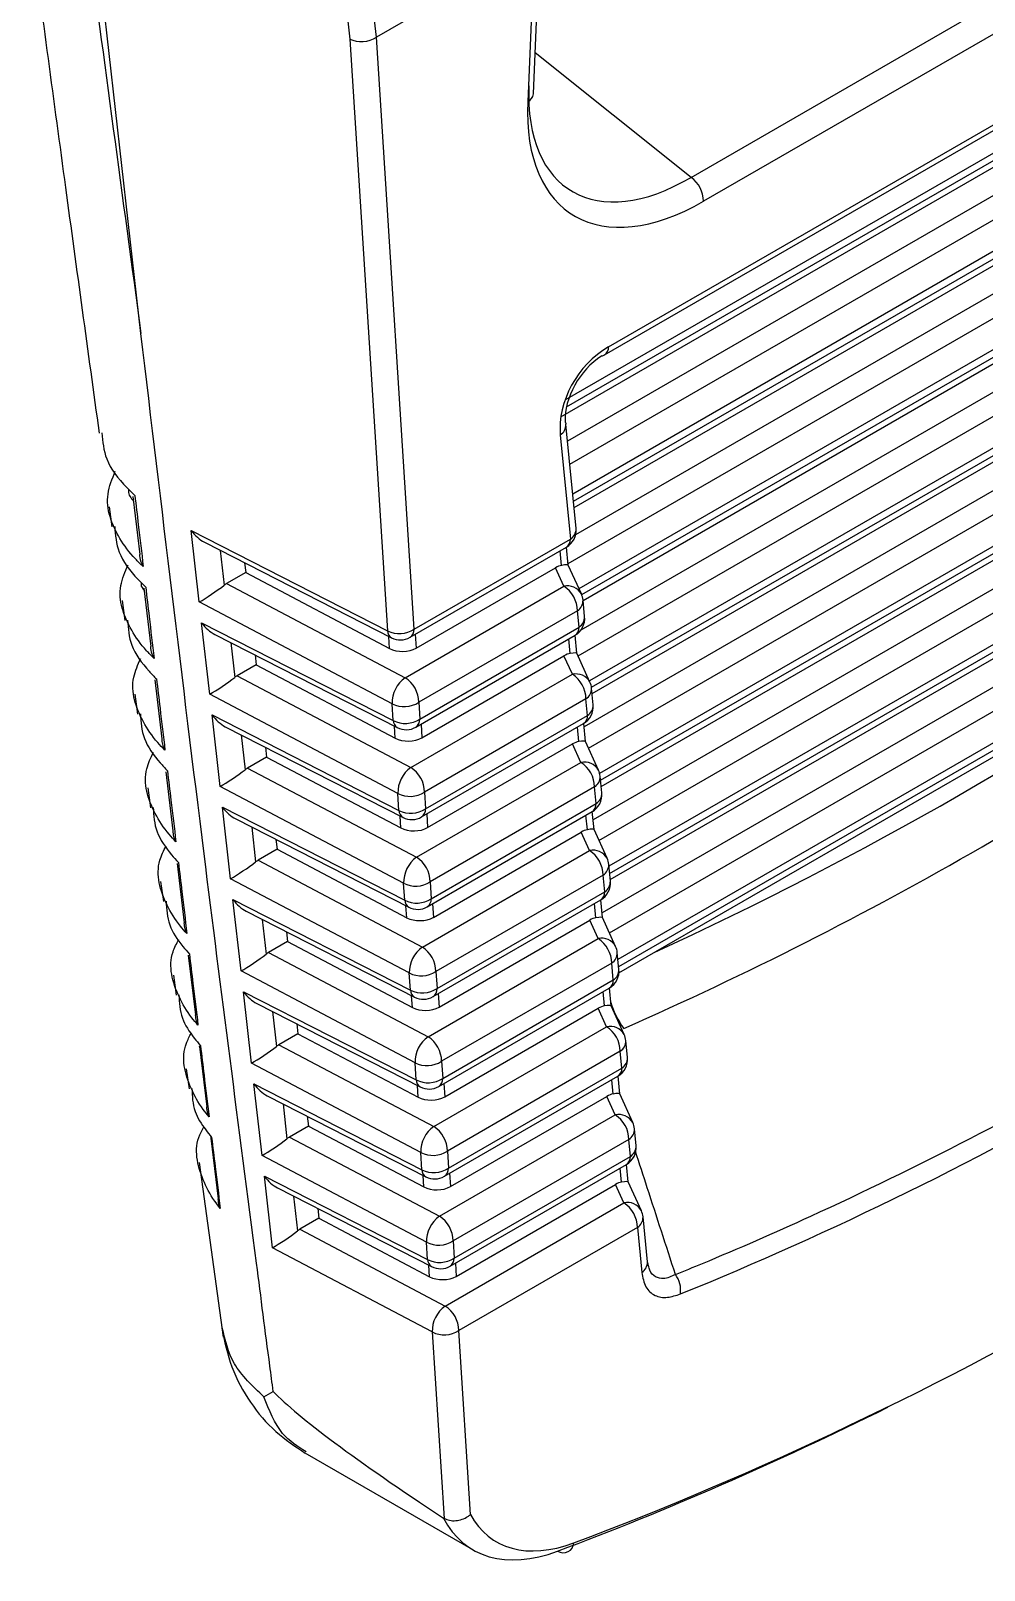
# Model space of a CAD drawing. Extents: x 16.5 to 113.1, y 4.4 to 84.5.
# Drawn here: x 26.171 to 26.662, y 62.075 to 62.868 of the extents above; entities that cross this region are included whole.
import ezdxf

# ---------------------------------------------------------------- set-up
doc = ezdxf.new("R2010")
doc.units = 0
doc.header["$MEASUREMENT"] = 0
doc.layers.add('OBJECT', color=7, linetype='CONTINUOUS')

msp = doc.modelspace()

# ---------------------------------------------------------------- linework, layer by layer
at = {"layer": 'OBJECT'}
for p, q in [((26.51081, 62.7927), (26.84494, 62.98559)), ((26.87827, 62.98882), (26.51725, 62.78041)), ((26.46835, 62.70539), (26.93895, 62.97706)), ((26.46629, 62.70124), (26.94151, 62.97558)), ((26.90838, 62.94492), (26.4459, 62.67794)), ((26.4467, 62.67453), (26.90797, 62.94081)), ((26.44379, 62.66947), (26.90364, 62.93493)), ((26.22759, 62.71234), (26.20366, 62.92354)), ((26.42965, 62.83576), (26.43309, 62.91591)), ((26.43016, 62.9119), (26.34887, 62.86497)), ((26.43016, 62.9119), (26.42672, 62.83168)), ((26.4484, 62.64501), (26.89048, 62.90022)), ((26.3317, 62.89428), (26.33514, 62.864)), ((26.34887, 62.86497), (26.34547, 62.89499)), ((26.85148, 62.89013), (26.44726, 62.65677)), ((26.90299, 62.89118), (26.4499, 62.62962)), ((26.45025, 62.62595), (26.90258, 62.88708)), ((26.45057, 62.62275), (26.89826, 62.8812)), ((26.36825, 62.55997), (26.34882, 62.86494)), ((26.33514, 62.864), (26.35455, 62.55923)), ((26.51081, 62.7927), (26.43055, 62.8568)), ((26.44754, 62.59389), (26.88509, 62.84648)), ((26.84609, 62.83639), (26.45137, 62.60852)), ((26.89761, 62.83745), (26.45313, 62.58086)), ((26.45452, 62.57779), (26.8972, 62.83334)), ((26.45523, 62.57482), (26.89288, 62.82746)), ((26.45266, 62.54622), (26.87971, 62.79275)), ((26.84071, 62.78266), (26.45401, 62.55942)), ((26.89223, 62.78372), (26.45851, 62.53334)), ((26.45956, 62.53008), (26.89182, 62.77961)), ((26.45989, 62.52688), (26.88749, 62.77373)), ((26.45804, 62.4987), (26.87433, 62.73902)), ((26.88685, 62.72998), (26.46377, 62.48574)), ((26.83533, 62.72893), (26.45572, 62.50978)), ((26.46424, 62.48215), (26.88643, 62.72588)), ((26.46455, 62.47895), (26.88211, 62.72)), ((26.46343, 62.45118), (26.86895, 62.68528)), ((26.82995, 62.67519), (26.46038, 62.46185)), ((26.88146, 62.67625), (26.46854, 62.43788)), ((26.4689, 62.43421), (26.88105, 62.67214)), ((26.44351, 62.66005), (26.44873, 62.60643)), ((26.45162, 62.61191), (26.44641, 62.66553)), ((26.46921, 62.43101), (26.87673, 62.66627)), ((26.22345, 62.62837), (26.22696, 62.59847)), ((26.46881, 62.40366), (26.86356, 62.63155)), ((26.21129, 62.62296), (26.21269, 62.61272)), ((26.82456, 62.62146), (26.46504, 62.41391)), ((26.87608, 62.62252), (26.4732, 62.38994)), ((26.47356, 62.38628), (26.87567, 62.61841)), ((26.47372, 62.38299), (26.87134, 62.61253)), ((26.25346, 62.61087), (26.35455, 62.55923)), ((26.25763, 62.57403), (26.25346, 62.61087)), ((26.26028, 62.60481), (26.35664, 62.55558)), ((26.36825, 62.55997), (26.44873, 62.60643)), ((26.26846, 62.60062), (26.2705, 62.58268)), ((26.36618, 62.55582), (26.44667, 62.60228)), ((26.44421, 62.59288), (26.44348, 62.60044)), ((26.44763, 62.59296), (26.44672, 62.60231)), ((26.28153, 62.58918), (26.27172, 62.58351)), ((26.28096, 62.59424), (26.28153, 62.58918)), ((26.28153, 62.58918), (26.35557, 62.55009)), ((26.36931, 62.55026), (26.441, 62.59165)), ((26.44532, 62.58214), (26.441, 62.59165)), ((26.45436, 62.57815), (26.44762, 62.59298)), ((26.22909, 62.58109), (26.23264, 62.55101)), ((26.27172, 62.58351), (26.36364, 62.53499)), ((26.36364, 62.53499), (26.44532, 62.58214)), ((26.21789, 62.57472), (26.2193, 62.56447)), ((26.35694, 62.52161), (26.25763, 62.57403)), ((26.45604, 62.56648), (26.45521, 62.57498)), ((26.45232, 62.56951), (26.37064, 62.52236)), ((26.45314, 62.56101), (26.45232, 62.56951)), ((26.25884, 62.56336), (26.35749, 62.51295)), ((26.26302, 62.52651), (26.25884, 62.56336)), ((26.26566, 62.55729), (26.35958, 62.5093)), ((26.35557, 62.55009), (26.35518, 62.55632)), ((26.36886, 62.55736), (26.36931, 62.55026)), ((26.36913, 62.50955), (26.45108, 62.55686)), ((26.37119, 62.5137), (26.45314, 62.56101)), ((26.45204, 62.54758), (26.45114, 62.55689)), ((26.27385, 62.55311), (26.27588, 62.53516)), ((26.44863, 62.54749), (26.44789, 62.55501)), ((26.28691, 62.54166), (26.2771, 62.53599)), ((26.28634, 62.54672), (26.28691, 62.54166)), ((26.28691, 62.54166), (26.35852, 62.50386)), ((26.37225, 62.50403), (26.44541, 62.54627)), ((26.44973, 62.53676), (26.44541, 62.54627)), ((26.45877, 62.53277), (26.45203, 62.54759)), ((26.23476, 62.53384), (26.23835, 62.50355)), ((26.2771, 62.53599), (26.36659, 62.48876)), ((26.36659, 62.48876), (26.44973, 62.53676)), ((26.2245, 62.52649), (26.22591, 62.51621)), ((26.35989, 62.47538), (26.26302, 62.52651)), ((26.45673, 62.52412), (26.37359, 62.47612)), ((26.45756, 62.51558), (26.45673, 62.52412)), ((26.46045, 62.52106), (26.45962, 62.5296)), ((26.35749, 62.51295), (26.35694, 62.52161)), ((26.37064, 62.52236), (26.37119, 62.5137)), ((26.26422, 62.51584), (26.36044, 62.46668)), ((26.2684, 62.47899), (26.26422, 62.51584)), ((26.27104, 62.50977), (26.36253, 62.46303)), ((26.35852, 62.50386), (26.35812, 62.51005)), ((26.3718, 62.51109), (26.37225, 62.50403)), ((26.37208, 62.46327), (26.4555, 62.51143)), ((26.37414, 62.46743), (26.45756, 62.51558)), ((26.45304, 62.50211), (26.45231, 62.50959)), ((26.45645, 62.50219), (26.45555, 62.51146)), ((26.27923, 62.50559), (26.28126, 62.48764)), ((26.3752, 62.4578), (26.44982, 62.50088)), ((26.45414, 62.49138), (26.44982, 62.50088)), ((26.46319, 62.48738), (26.45645, 62.50221)), ((26.2923, 62.49414), (26.28249, 62.48848)), ((26.29172, 62.4992), (26.2923, 62.49414)), ((26.2923, 62.49414), (26.36146, 62.45763)), ((26.24046, 62.4866), (26.24408, 62.45612)), ((26.28249, 62.48848), (26.36953, 62.44253)), ((26.36953, 62.44253), (26.45414, 62.49138)), ((26.46487, 62.47563), (26.46404, 62.48421)), ((26.23111, 62.47826), (26.23252, 62.46796)), ((26.36283, 62.42915), (26.2684, 62.47899)), ((26.46114, 62.47874), (26.37653, 62.42989)), ((26.46198, 62.47016), (26.46114, 62.47874)), ((26.26961, 62.46832), (26.36339, 62.42041)), ((26.27378, 62.43147), (26.26961, 62.46832)), ((26.36044, 62.46668), (26.35989, 62.47538)), ((26.37359, 62.47612), (26.37414, 62.46743)), ((26.37709, 62.42115), (26.46198, 62.47016)), ((26.27643, 62.46225), (26.36548, 62.41675)), ((26.36146, 62.45763), (26.36107, 62.46377)), ((26.37475, 62.46482), (26.3752, 62.4578)), ((26.37503, 62.417), (26.45992, 62.46601)), ((26.45745, 62.45673), (26.45673, 62.46416)), ((26.46087, 62.45681), (26.45997, 62.46604)), ((26.28461, 62.45807), (26.28664, 62.44013)), ((26.37814, 62.41157), (26.45424, 62.4555)), ((26.45856, 62.44599), (26.45424, 62.4555)), ((26.4676, 62.442), (26.46086, 62.45683)), ((26.29768, 62.44662), (26.28787, 62.44096)), ((26.29711, 62.45169), (26.29768, 62.44662)), ((26.29768, 62.44662), (26.36441, 62.4114)), ((26.37248, 62.3963), (26.45856, 62.44599)), ((26.24617, 62.43937), (26.24984, 62.40869)), ((26.28787, 62.44096), (26.37248, 62.3963)), ((26.46929, 62.43021), (26.46845, 62.43883)), ((26.23772, 62.43002), (26.23913, 62.41971)), ((26.36578, 62.38292), (26.27378, 62.43147)), ((26.36339, 62.42041), (26.36283, 62.42915)), ((26.37653, 62.42989), (26.37709, 62.42115)), ((26.46556, 62.43336), (26.37948, 62.38366)), ((26.46639, 62.42473), (26.46556, 62.43336)), ((26.27499, 62.4208), (26.36634, 62.37413)), ((26.27916, 62.38396), (26.27499, 62.4208)), ((26.38004, 62.37488), (26.46639, 62.42473)), ((26.28181, 62.41474), (26.36842, 62.37048)), ((26.36441, 62.4114), (26.36402, 62.4175)), ((26.3777, 62.41854), (26.37814, 62.41157)), ((26.37797, 62.37073), (26.46433, 62.42058)), ((26.46186, 62.41134), (26.46114, 62.41874)), ((26.46528, 62.41143), (26.46439, 62.42061)), ((26.28999, 62.41055), (26.29203, 62.39261)), ((26.38109, 62.36534), (26.45865, 62.41012)), ((26.46297, 62.40061), (26.45865, 62.41012)), ((26.47201, 62.39662), (26.46527, 62.41144)), ((26.30306, 62.3991), (26.29325, 62.39344)), ((26.30249, 62.40417), (26.30306, 62.3991)), ((26.30306, 62.3991), (26.36735, 62.36517)), ((26.37542, 62.35007), (26.46297, 62.40061)), ((26.25192, 62.39217), (26.25562, 62.36128)), ((26.29325, 62.39344), (26.37542, 62.35007)), ((26.4737, 62.38478), (26.47286, 62.39345)), ((26.24433, 62.38179), (26.24574, 62.37145)), ((26.36872, 62.33669), (26.27916, 62.38396)), ((26.36634, 62.37413), (26.36578, 62.38292)), ((26.37948, 62.38366), (26.38004, 62.37488)), ((26.46997, 62.38797), (26.38242, 62.33743)), ((26.47081, 62.37931), (26.46997, 62.38797)), ((26.28037, 62.37328), (26.36928, 62.32786)), ((26.28455, 62.33644), (26.28037, 62.37328)), ((26.38092, 62.32445), (26.46875, 62.37515)), ((26.38298, 62.32861), (26.47081, 62.37931)), ((26.46628, 62.36596), (26.46556, 62.37331)), ((26.46969, 62.36604), (26.4688, 62.37519)), ((26.28719, 62.36722), (26.37137, 62.32421)), ((26.36735, 62.36517), (26.36697, 62.37123)), ((26.38065, 62.37227), (26.38109, 62.36534)), ((26.47642, 62.35123), (26.46968, 62.36606)), ((26.29538, 62.36303), (26.29741, 62.34509)), ((26.38403, 62.31911), (26.46306, 62.36473)), ((26.46738, 62.35523), (26.46306, 62.36473)), ((26.30845, 62.35159), (26.29864, 62.34592)), ((26.30787, 62.35665), (26.30845, 62.35159)), ((26.30845, 62.35159), (26.3703, 62.31894)), ((26.37837, 62.30384), (26.46738, 62.35523)), ((26.2577, 62.34498), (26.26144, 62.31389)), ((26.29864, 62.34592), (26.37837, 62.30384)), ((26.47438, 62.34259), (26.38536, 62.2912)), ((26.47523, 62.33388), (26.47438, 62.34259)), ((26.47812, 62.33936), (26.47727, 62.34806)), ((26.25093, 62.33356), (26.25235, 62.3232)), ((26.37166, 62.29045), (26.28455, 62.33644)), ((26.36928, 62.32786), (26.36872, 62.33669)), ((26.38242, 62.33743), (26.38298, 62.32861)), ((26.38593, 62.28233), (26.47523, 62.33388)), ((26.28576, 62.32577), (26.37223, 62.28159)), ((26.28993, 62.28892), (26.28576, 62.32577)), ((26.38359, 62.326), (26.38403, 62.31911)), ((26.38387, 62.27818), (26.47317, 62.32973)), ((26.47069, 62.32058), (26.46998, 62.32789)), ((26.4741, 62.32066), (26.47322, 62.32976)), ((26.29257, 62.3197), (26.37432, 62.27793)), ((26.3703, 62.31894), (26.36991, 62.32495)), ((26.38698, 62.27288), (26.46747, 62.31935)), ((26.47179, 62.30984), (26.46747, 62.31935)), ((26.48084, 62.30585), (26.4741, 62.32068)), ((26.30076, 62.31552), (26.30279, 62.29757)), ((26.38131, 62.25761), (26.47179, 62.30984)), ((26.31383, 62.30407), (26.30402, 62.2984)), ((26.31326, 62.30913), (26.31383, 62.30407)), ((26.31383, 62.30407), (26.37324, 62.27271)), ((26.48254, 62.29393), (26.48169, 62.30268)), ((26.2635, 62.29782), (26.26729, 62.26651)), ((26.30402, 62.2984), (26.38131, 62.25761)), ((26.47879, 62.29721), (26.38831, 62.24497)), ((26.47964, 62.28846), (26.47879, 62.29721)), ((26.37461, 62.24422), (26.28993, 62.28892)), ((26.37223, 62.28159), (26.37166, 62.29045)), ((26.38536, 62.2912), (26.38593, 62.28233)), ((26.38888, 62.23606), (26.47964, 62.28846)), ((26.25754, 62.28534), (26.26988, 62.19528)), ((26.29114, 62.27825), (26.37518, 62.23531)), ((26.29531, 62.2414), (26.29114, 62.27825)), ((26.37324, 62.27271), (26.37286, 62.27868)), ((26.38654, 62.27972), (26.38698, 62.27288)), ((26.38682, 62.23191), (26.47758, 62.2843)), ((26.4751, 62.27519), (26.47439, 62.28246)), ((26.47852, 62.27528), (26.47764, 62.28434)), ((26.29796, 62.27218), (26.37727, 62.23166)), ((26.38992, 62.22665), (26.47189, 62.27397)), ((26.47621, 62.26446), (26.47189, 62.27397)), ((26.48525, 62.26047), (26.47851, 62.27529)), ((26.30614, 62.268), (26.30818, 62.25005)), ((26.38425, 62.21138), (26.47621, 62.26446)), ((26.31921, 62.25655), (26.3094, 62.25088)), ((26.31864, 62.26161), (26.31921, 62.25655)), ((26.31921, 62.25655), (26.37618, 62.22648)), ((26.48835, 62.23415), (26.4861, 62.2573)), ((26.3094, 62.25088), (26.38425, 62.21138)), ((26.48321, 62.25182), (26.39125, 62.19874)), ((26.48321, 62.25182), (26.48546, 62.22868)), ((26.37755, 62.19799), (26.29531, 62.2414)), ((26.37518, 62.23531), (26.37461, 62.24422)), ((26.38831, 62.24497), (26.38888, 62.23606)), ((26.37618, 62.22648), (26.37581, 62.23241)), ((26.38949, 62.23345), (26.38992, 62.22665)), ((26.48895, 62.23214), (26.48851, 62.23372)), ((26.39729, 62.10401), (26.39125, 62.19874)), ((26.37755, 62.19799), (26.38367, 62.10199)), ((26.29092, 62.16459), (26.29569, 62.1674)), ((26.31195, 62.13579), (26.39861, 62.08576)), ((26.38367, 62.10199), (26.3834, 62.10215))]:
    msp.add_line(p, q, dxfattribs=at)
at = {"layer": 'OBJECT', "flags": 128}
msp.add_lwpolyline([(26.44607, 62.66689), (26.44633, 62.66601), (26.44641, 62.66553)], dxfattribs=at)
at = {"layer": 'OBJECT'}
for centre, radius, start, end in [((26.42465, 62.83626), 0.00503, 294.34297, 354.26438), ((26.50188, 62.78018), 0.01538, 0.86254, 54.49947), ((26.46454, 62.70431), 0.00353, 274.61493, 299.66846), ((26.46352, 62.7052), 0.00483, 304.93959, 2.26982), ((26.44007, 62.66537), 0.00633, 302.89886, 1.40986), ((26.44167, 62.61094), 0.01, 299.99731, 5.55333), ((26.44552, 62.61163), 0.0061, 301.66835, 2.64451), ((26.44393, 62.60623), 0.0048, 304.73229, 2.47186), ((26.44714, 62.57402), 0.00832, 29.76237, 102.60386), ((26.43707, 62.56932), 0.01525, 0.71559, 57.24988), ((26.44888, 62.57483), 0.00634, 302.90731, 1.40555), ((26.44526, 62.57401), 0.01, 5.55333, 24.44632), ((26.44608, 62.56552), 0.01, 299.99731, 5.55333), ((26.4497, 62.56633), 0.00634, 302.90844, 1.40442), ((25.70611, 64.10702), 1.88513, 294.63165, 305.36297), ((26.36076, 62.57134), 0.01361, 242.86287, 303.37672), ((26.35896, 62.55933), 0.00441, 181.30448, 238.24549), ((26.36119, 62.56448), 0.01, 242.93671, 299.99731), ((26.36345, 62.55977), 0.0048, 304.73229, 2.47186), ((26.44835, 62.5608), 0.0048, 304.73389, 2.46731), ((25.70643, 64.1009), 1.90866, 293.78374, 306.21088), ((26.37287, 62.522), 0.01593, 125.38352, 181.42572), ((26.35539, 62.52216), 0.01525, 0.71559, 57.24988), ((26.45155, 62.52864), 0.00832, 29.75264, 102.61359), ((26.44148, 62.52393), 0.01525, 0.71443, 57.25289), ((26.44967, 62.52863), 0.01, 5.55333, 24.44632), ((26.45329, 62.52944), 0.00633, 302.89703, 1.41169), ((26.36315, 62.53372), 0.01361, 242.85705, 303.38199), ((26.4505, 62.52009), 0.01, 299.99731, 5.55333), ((26.45412, 62.5209), 0.00633, 302.89703, 1.41169), ((26.3637, 62.52507), 0.01361, 242.85628, 303.37876), ((26.36191, 62.51305), 0.00441, 181.3075, 238.23762), ((26.36413, 62.51821), 0.01, 242.93671, 299.99731), ((26.3664, 62.51349), 0.0048, 304.73389, 2.46731), ((26.45276, 62.51538), 0.0048, 304.74172, 2.46769), ((26.37581, 62.47577), 0.01593, 125.38177, 181.42582), ((26.35834, 62.47593), 0.01525, 0.71443, 57.25289), ((26.45596, 62.48325), 0.00832, 29.76276, 102.60346), ((26.44589, 62.47855), 0.01525, 0.71559, 57.24988), ((26.4577, 62.48406), 0.00634, 302.90897, 1.40389), ((26.45408, 62.48325), 0.01, 5.55333, 24.44632), ((26.3661, 62.48749), 0.01361, 242.85705, 303.38199), ((26.45492, 62.47467), 0.01, 299.99731, 5.55333), ((26.45718, 62.46995), 0.0048, 304.73101, 2.47019), ((26.45854, 62.47548), 0.00634, 302.90731, 1.40555), ((26.36665, 62.47879), 0.01361, 242.85704, 303.38255), ((26.36485, 62.46678), 0.00441, 181.31205, 238.23225), ((26.36708, 62.47193), 0.01, 242.93671, 299.99731), ((26.36934, 62.46722), 0.0048, 304.74172, 2.46769), ((26.46037, 62.43787), 0.00832, 29.76237, 102.60386), ((26.45031, 62.43317), 0.01525, 0.71559, 57.24988), ((26.37875, 62.42954), 0.01593, 125.38224, 181.42536), ((26.36128, 62.4297), 0.01525, 0.71559, 57.24988), ((26.46211, 62.43868), 0.00634, 302.90731, 1.40555), ((26.4585, 62.43786), 0.01, 5.55333, 24.44632), ((26.36904, 62.44126), 0.01361, 242.85628, 303.37876), ((26.45933, 62.42924), 0.01, 299.99731, 5.55333), ((26.46295, 62.43005), 0.00634, 302.90897, 1.40389), ((26.3696, 62.43252), 0.01361, 242.85705, 303.38199), ((26.37229, 62.42095), 0.0048, 304.73101, 2.47019), ((26.4616, 62.42453), 0.0048, 304.73465, 2.4695), ((26.3678, 62.42051), 0.00441, 181.31538, 238.22892), ((26.37003, 62.42566), 0.01, 242.93671, 299.99731), ((26.46479, 62.39249), 0.00832, 29.75956, 102.60694), ((26.45472, 62.38778), 0.01525, 0.71519, 57.25213), ((26.3817, 62.38331), 0.01593, 125.38502, 181.42434), ((26.36423, 62.38347), 0.01525, 0.71559, 57.24988), ((26.46653, 62.39329), 0.00633, 302.89668, 1.41174), ((26.46291, 62.39248), 0.01, 5.55333, 24.44632), ((26.37199, 62.39503), 0.01361, 242.85678, 303.38215), ((26.46375, 62.38382), 0.01, 299.99731, 5.55333), ((26.46737, 62.38463), 0.00634, 302.90707, 1.40579), ((26.37255, 62.38625), 0.01361, 242.86287, 303.37672), ((26.37075, 62.37423), 0.00441, 181.31205, 238.23225), ((26.37524, 62.37467), 0.0048, 304.73465, 2.4695), ((26.46601, 62.3791), 0.0048, 304.73229, 2.47186), ((26.37297, 62.37939), 0.01, 242.93671, 299.99731), ((26.51331, 62.38108), 0.04577, 196.94542, 215.74528), ((26.38464, 62.33708), 0.01593, 125.38117, 181.42655), ((26.36717, 62.33724), 0.01525, 0.71519, 57.25213), ((26.4692, 62.3471), 0.00832, 29.76276, 102.60346), ((26.45913, 62.3424), 0.01525, 0.71559, 57.24988), ((26.46732, 62.3471), 0.01, 5.55333, 24.44632), ((26.47094, 62.34791), 0.00634, 302.90897, 1.40389), ((26.37493, 62.3488), 0.01361, 242.85358, 303.38535), ((26.46817, 62.33839), 0.01, 299.99731, 5.55333), ((26.47043, 62.33368), 0.0048, 304.74615, 2.46326), ((26.47179, 62.3392), 0.00633, 302.89685, 1.41187), ((26.37549, 62.33997), 0.01361, 242.85627, 303.37933), ((26.37369, 62.32796), 0.00441, 181.30687, 238.23743), ((26.37818, 62.3284), 0.0048, 304.73229, 2.47186), ((26.37592, 62.33311), 0.01, 242.93671, 299.99731), ((26.47361, 62.30172), 0.00832, 29.76548, 102.60074), ((26.46354, 62.29702), 0.01525, 0.71559, 57.24988), ((26.38759, 62.29085), 0.01593, 125.38232, 181.42705), ((26.37011, 62.29101), 0.01525, 0.71559, 57.24988), ((26.47535, 62.30252), 0.00634, 302.90731, 1.40555), ((26.47173, 62.30171), 0.01, 5.55333, 24.44632), ((26.47258, 62.29296), 0.01, 299.99731, 5.55333), ((26.4762, 62.29378), 0.00634, 302.90595, 1.40691), ((26.37787, 62.30257), 0.01361, 242.86269, 303.37624), ((26.47485, 62.28825), 0.0048, 304.73177, 2.47238), ((26.37844, 62.2937), 0.01361, 242.85737, 303.38211), ((26.37664, 62.28169), 0.00441, 181.31131, 238.23218), ((26.37887, 62.28684), 0.01, 242.93671, 299.99731), ((26.38113, 62.28213), 0.0048, 304.74615, 2.46326), ((26.47816, 62.25665), 0.00805, 28.31233, 104.05418), ((26.46796, 62.25163), 0.01525, 0.71332, 57.25215), ((26.39053, 62.24462), 0.01593, 125.38502, 181.42434), ((26.37306, 62.24478), 0.01525, 0.71559, 57.24988), ((26.47976, 62.25714), 0.00634, 302.90844, 1.40442), ((26.47615, 62.25633), 0.01, 5.55333, 24.44632), ((26.38082, 62.25634), 0.01361, 242.8569, 303.38203), ((26.38139, 62.24743), 0.01361, 242.85677, 303.38271), ((26.37959, 62.23541), 0.00441, 181.31131, 238.23218), ((26.38182, 62.24057), 0.01, 242.93671, 299.99731), ((26.38408, 62.23585), 0.0048, 304.73177, 2.47238), ((26.48225, 62.23387), 0.0061, 301.66706, 2.6458), ((26.49161, 62.2194), 0.01387, 352.46392, 36.17203), ((26.39348, 62.19839), 0.01593, 125.38117, 181.42655), ((26.376, 62.19855), 0.01525, 0.71332, 57.25215), ((26.38376, 62.21011), 0.01361, 242.85627, 303.37866), ((26.44505, 62.0897), 0.00543, 237.55395, 356.58531)]:
    msp.add_arc(centre, radius, start, end, dxfattribs=at)
for centre, major_axis, ratio, start_param, end_param in [((27.31205, 65.17138), (-1.75663, 14.63831), 0.094069, 1.713697, 1.728284), ((26.34177, 62.86925), (0.00996, 0.00088), 0.657558, 3.926517, 5.438599), ((26.35824, 62.7239), (-0.00919, 0.14113), 0.052174, 0.02575, 0.032105), ((26.51552, 62.89232), (0.06697, 0.1062), 0.54181, 2.386027, 3.949227), ((26.52258, 62.88781), (0.07317, 0.11405), 0.544414, 2.390031, 3.953231), ((26.47696, 62.67352), (0.02309, 0.03272), 0.746254, 1.016584, 2.42811), ((26.4699, 62.67802), (0.01719, 0.02466), 0.671525, 1.018401, 2.429927), ((26.2601, 62.61613), (-0.00803, 0.01159), 0.599529, 1.609086, 2.301254), ((26.44081, 62.58381), (0.0068, 0.00838), 0.543452, 0.550853, 0.957114), ((26.43784, 62.59034), (0.00979, 0.00262), 0.107022, 6.265381, 7.11643), ((26.26427, 62.57928), (0.00933, 0.00637), 0.079382, 3.868413, 5.38685), ((26.27172, 62.57535), (0.00501, 0.00866), 0.577652, 0.786964, 0.960864), ((26.26548, 62.56861), (-0.00803, 0.01159), 0.599529, 1.609086, 2.301254), ((26.36227, 62.55444), (0.01001, -0.00002), 0.585374, 3.981212, 5.493294), ((26.44225, 62.54495), (0.00979, 0.00262), 0.107022, 6.265381, 7.11643), ((26.44522, 62.53842), (0.0068, 0.00838), 0.543452, 0.550853, 0.957114), ((26.26965, 62.53176), (0.00933, 0.00637), 0.079382, 3.868413, 5.38685), ((26.27711, 62.52783), (0.00501, 0.00866), 0.577652, 0.786964, 0.960864), ((26.27086, 62.52109), (-0.00803, 0.01159), 0.599529, 1.609086, 2.301254), ((26.36521, 62.50821), (0.01001, -0.00002), 0.585374, 3.981212, 5.493294), ((26.44963, 62.49304), (0.0068, 0.00838), 0.543452, 0.550853, 0.957114), ((26.44666, 62.49957), (0.00979, 0.00262), 0.107022, 6.265381, 7.11643), ((26.27504, 62.48424), (0.00933, 0.00637), 0.079382, 3.868413, 5.38685), ((26.28249, 62.48031), (0.00501, 0.00866), 0.577652, 0.786964, 0.960864), ((26.8215, 64.05869), (1.16551, 1.8319), 0.546187, 3.795705, 4.104734), ((26.27625, 62.47357), (-0.00803, 0.01159), 0.599529, 1.609086, 2.301254), ((26.36816, 62.46198), (0.01001, -0.00002), 0.585374, 3.981212, 5.493294), ((26.45404, 62.44766), (0.0068, 0.00838), 0.543452, 0.550853, 0.957114), ((26.45107, 62.45419), (0.00979, 0.00262), 0.107022, 6.265381, 7.11643), ((26.28042, 62.43673), (0.00933, 0.00637), 0.079382, 3.868413, 5.38685), ((26.28787, 62.43279), (0.00501, 0.00866), 0.577652, 0.786964, 0.960864), ((26.28163, 62.42606), (-0.00803, 0.01159), 0.599529, 1.609086, 2.301254), ((26.81903, 64.00609), (1.2039, 1.89073), 0.546175, 3.768895, 4.132403), ((26.3711, 62.41575), (0.01001, -0.00002), 0.585374, 3.981212, 5.493294), ((26.45846, 62.40227), (0.0068, 0.00838), 0.543452, 0.550853, 0.957114), ((26.45549, 62.4088), (0.00979, 0.00262), 0.107022, 6.265381, 7.11643), ((26.2858, 62.38921), (0.00933, 0.00637), 0.079382, 3.868413, 5.38685), ((26.29326, 62.38528), (0.00501, 0.00866), 0.577652, 0.786964, 0.960864), ((26.28701, 62.37854), (-0.00803, 0.01159), 0.599529, 1.609086, 2.301254), ((26.37405, 62.36952), (0.01001, -0.00002), 0.585374, 3.981212, 5.493294), ((26.46287, 62.35689), (0.0068, 0.00838), 0.543452, 0.550853, 0.957114), ((26.4599, 62.36342), (0.00979, 0.00262), 0.107022, 6.265381, 7.11643), ((26.29119, 62.34169), (0.00933, 0.00637), 0.079382, 3.868413, 5.38685), ((26.29864, 62.33776), (0.00501, 0.00866), 0.577652, 0.786964, 0.960864), ((26.2924, 62.33102), (-0.00803, 0.01159), 0.599529, 1.609086, 2.301254), ((26.37699, 62.32329), (0.01001, -0.00002), 0.585374, 3.981212, 5.493294), ((26.46728, 62.31151), (0.0068, 0.00838), 0.543452, 0.550853, 0.957114), ((26.46431, 62.31804), (0.00979, 0.00262), 0.107022, 6.265381, 7.11643), ((26.29657, 62.29417), (0.00933, 0.00637), 0.079382, 3.868413, 5.38685), ((26.30402, 62.29024), (0.00501, 0.00866), 0.577652, 0.786964, 0.960864), ((26.29778, 62.2835), (-0.00803, 0.01159), 0.599529, 1.609086, 2.301254), ((26.37994, 62.27706), (0.01001, -0.00002), 0.585374, 3.981212, 5.493294), ((26.47169, 62.26612), (0.0068, 0.00838), 0.543452, 0.550853, 0.957114), ((26.46872, 62.27265), (0.00979, 0.00262), 0.107022, 6.265381, 7.11643), ((26.30195, 62.24665), (0.00933, 0.00637), 0.079382, 3.868413, 5.38685), ((26.3094, 62.24272), (0.00501, 0.00866), 0.577652, 0.786964, 0.960864), ((26.38288, 62.23083), (0.01001, -0.00002), 0.585374, 3.981212, 5.493294), ((27.99131, 61.30487), (1.70298, -0.87624), 0.039926, 3.257339, 3.498452), ((26.81197, 64.0106), (1.20892, 1.89938), 0.546317, 3.7688, 3.877285), ((26.46857, 62.1835), (0.05912, 0.09285), 0.546175, 2.847361, 3.768895), ((26.46151, 62.18801), (0.06414, 0.1015), 0.548826, 2.830491, 3.767112)]:
    msp.add_ellipse(centre, major_axis=major_axis, ratio=ratio, start_param=start_param, end_param=end_param, dxfattribs=at)
for points, knots in [([(26.1709, 62.9204), (26.17681, 62.87611), (26.18835, 62.78974), (26.20027, 62.70316), (26.20608, 62.66097)], [0, 0, 0, 0, 0.512697, 1, 1, 1, 1]), ([(26.29569, 62.1674), (26.29511, 62.1718), (26.29224, 62.19379), (26.28024, 62.28615), (26.25731, 62.4638), (26.23826, 62.62306), (26.22759, 62.71234)], [0, 0, 0, 0, 0.024147, 0.120738, 0.507103, 1, 1, 1, 1]), ([(26.20753, 62.66119), (26.20791, 62.65664), (26.20873, 62.64676), (26.21695, 62.63613), (26.22306, 62.63027), (26.22447, 62.62892)], [0, 0, 0, 0, 0.3965499, 0.8606395, 1, 1, 1, 1]), ([(26.22878, 62.59225), (26.22741, 62.59356), (26.2226, 62.59816), (26.21387, 62.61018), (26.20811, 62.62596), (26.21281, 62.63748), (26.21441, 62.6414)], [0, 0, 0, 0, 0.090454, 0.316027, 0.767278, 1, 1, 1, 1]), ([(26.22125, 62.63207), (26.2212, 62.63172), (26.22085, 62.6296), (26.22242, 62.62761), (26.22373, 62.62595)], [0, 0, 0, 0, 0.165349, 1, 1, 1, 1]), ([(26.22447, 62.62892), (26.22506, 62.62388), (26.2265, 62.61165), (26.22794, 62.59943), (26.22878, 62.59225)], [0, 0, 0, 0, 0.412557, 1, 1, 1, 1]), ([(26.21411, 62.61293), (26.21445, 62.60847), (26.21518, 62.59894), (26.22297, 62.58865), (26.22868, 62.58297), (26.23004, 62.58163)], [0, 0, 0, 0, 0.4015445, 0.8580825, 1, 1, 1, 1]), ([(26.22878, 62.59225), (26.22877, 62.59229), (26.22803, 62.59375), (26.2271, 62.59582), (26.22705, 62.59793), (26.22704, 62.59848)], [0, 0, 0, 0, 0.019934, 0.747608, 1, 1, 1, 1]), ([(26.23437, 62.54497), (26.23305, 62.54628), (26.22838, 62.55089), (26.21999, 62.56297), (26.21464, 62.57844), (26.21942, 62.58957), (26.22094, 62.59312)], [0, 0, 0, 0, 0.091099, 0.3218508, 0.7835389, 1, 1, 1, 1]), ([(26.22777, 62.58393), (26.22771, 62.58363), (26.22746, 62.58223), (26.22846, 62.5809), (26.22924, 62.57985)], [0, 0, 0, 0, 0.210334, 1, 1, 1, 1]), ([(26.23004, 62.58163), (26.23063, 62.57659), (26.23207, 62.56437), (26.23352, 62.55215), (26.23437, 62.54497)], [0, 0, 0, 0, 0.412532, 1, 1, 1, 1]), ([(26.2207, 62.56467), (26.22101, 62.56031), (26.22166, 62.55113), (26.22901, 62.54116), (26.23433, 62.53569), (26.23563, 62.53436)], [0, 0, 0, 0, 0.407341, 0.855322, 1, 1, 1, 1]), ([(26.23437, 62.54497), (26.23435, 62.54501), (26.23367, 62.54638), (26.23279, 62.54839), (26.23274, 62.55043), (26.23272, 62.55101)], [0, 0, 0, 0, 0.020552, 0.722033, 1, 1, 1, 1]), ([(26.23998, 62.49771), (26.23871, 62.49901), (26.23419, 62.50364), (26.22616, 62.51577), (26.22119, 62.53093), (26.22604, 62.54167), (26.22747, 62.54486)], [0, 0, 0, 0, 0.0917705, 0.3279584, 0.8005995, 1, 1, 1, 1]), ([(26.23563, 62.53436), (26.23622, 62.52932), (26.23767, 62.5171), (26.23912, 62.50488), (26.23998, 62.49771)], [0, 0, 0, 0, 0.412495, 1, 1, 1, 1]), ([(26.2273, 62.51642), (26.22758, 62.51214), (26.22815, 62.50332), (26.23507, 62.49369), (26.24, 62.48842), (26.24124, 62.4871)], [0, 0, 0, 0, 0.414043, 0.852326, 1, 1, 1, 1]), ([(26.23998, 62.49771), (26.23996, 62.49775), (26.23948, 62.49875), (26.23866, 62.50066), (26.23852, 62.50264), (26.23845, 62.50357)], [0, 0, 0, 0, 0.021344, 0.540969, 1, 1, 1, 1]), ([(26.24561, 62.45046), (26.2444, 62.45175), (26.24004, 62.45641), (26.23236, 62.46859), (26.22777, 62.48343), (26.23266, 62.49378), (26.234, 62.49661)], [0, 0, 0, 0, 0.092469, 0.334366, 0.818519, 1, 1, 1, 1]), ([(26.50281, 62.22759), (26.50743, 62.22948), (26.53054, 62.23893), (26.60806, 62.27286), (26.68657, 62.31347), (26.76524, 62.3593), (26.84402, 62.40688), (26.91794, 62.45969), (26.97301, 62.49903)], [0, 0, 0, 0, 0.029967, 0.149857, 0.5, 0.529967, 0.649857, 1, 1, 1, 1]), ([(26.24124, 62.4871), (26.24184, 62.48206), (26.24329, 62.46985), (26.24475, 62.45764), (26.24561, 62.45046)], [0, 0, 0, 0, 0.4124702, 1, 1, 1, 1]), ([(26.23391, 62.46816), (26.23416, 62.46397), (26.23465, 62.45551), (26.24115, 62.44621), (26.24569, 62.44117), (26.24688, 62.43986)], [0, 0, 0, 0, 0.421766, 0.849064, 1, 1, 1, 1]), ([(26.24561, 62.45046), (26.24559, 62.4505), (26.24517, 62.4514), (26.2444, 62.45324), (26.24425, 62.45515), (26.24418, 62.45613)], [0, 0, 0, 0, 0.0221062, 0.5009503, 1, 1, 1, 1]), ([(26.25127, 62.40324), (26.25012, 62.40451), (26.24591, 62.40919), (26.2386, 62.42142), (26.23437, 62.43595), (26.2393, 62.44591), (26.24052, 62.44837)], [0, 0, 0, 0, 0.093194, 0.341098, 0.837363, 1, 1, 1, 1]), ([(26.24688, 62.43986), (26.24748, 62.43482), (26.24895, 62.42261), (26.25041, 62.41041), (26.25127, 62.40324)], [0, 0, 0, 0, 0.4124332, 1, 1, 1, 1]), ([(26.24054, 62.41991), (26.24076, 62.41579), (26.24118, 62.4077), (26.24726, 62.39875), (26.25142, 62.39394), (26.25255, 62.39263)], [0, 0, 0, 0, 0.4306559, 0.8454944, 1, 1, 1, 1]), ([(26.25127, 62.40324), (26.25126, 62.40328), (26.2509, 62.40407), (26.25016, 62.40584), (26.25002, 62.40768), (26.24994, 62.40871)], [0, 0, 0, 0, 0.022932, 0.457544, 1, 1, 1, 1]), ([(26.25696, 62.35603), (26.25587, 62.3573), (26.25181, 62.362), (26.24488, 62.37426), (26.24099, 62.38847), (26.24594, 62.39805), (26.24703, 62.40014)], [0, 0, 0, 0, 0.093949, 0.34818, 0.857204, 1, 1, 1, 1]), ([(26.25255, 62.39263), (26.25315, 62.3876), (26.25462, 62.3754), (26.2561, 62.3632), (26.25696, 62.35603)], [0, 0, 0, 0, 0.4123962, 1, 1, 1, 1]), ([(26.24719, 62.37166), (26.24737, 62.36761), (26.24772, 62.3599), (26.25339, 62.35129), (26.25717, 62.34672), (26.25825, 62.34543)], [0, 0, 0, 0, 0.440879, 0.841571, 1, 1, 1, 1]), ([(26.25696, 62.35603), (26.25695, 62.35607), (26.25665, 62.35675), (26.25595, 62.35846), (26.25581, 62.36023), (26.25572, 62.3613)], [0, 0, 0, 0, 0.023938, 0.410127, 1, 1, 1, 1]), ([(26.26269, 62.30884), (26.26165, 62.3101), (26.25774, 62.31481), (26.2512, 62.32712), (26.24764, 62.34101), (26.2526, 62.3502), (26.25353, 62.35193)], [0, 0, 0, 0, 0.094734, 0.355638, 0.878125, 1, 1, 1, 1]), ([(26.25773, 62.34499), (26.25768, 62.34503), (26.25761, 62.34508), (26.25807, 62.34533), (26.25824, 62.34542), (26.25825, 62.34543)], [0, 0, 0, 0, 0.666017, 0.977139, 1, 1, 1, 1]), ([(26.25825, 62.34543), (26.25886, 62.3404), (26.26033, 62.3282), (26.26182, 62.31601), (26.26269, 62.30884)], [0, 0, 0, 0, 0.412352, 1, 1, 1, 1]), ([(26.25385, 62.3234), (26.254, 62.31943), (26.25428, 62.31209), (26.25954, 62.30384), (26.26296, 62.29953), (26.26398, 62.29825)], [0, 0, 0, 0, 0.4526432, 0.8372386, 1, 1, 1, 1]), ([(26.26269, 62.30884), (26.26267, 62.30888), (26.26242, 62.30946), (26.26177, 62.31109), (26.26163, 62.31279), (26.26153, 62.3139)], [0, 0, 0, 0, 0.02494, 0.358143, 1, 1, 1, 1]), ([(26.26844, 62.26167), (26.26746, 62.26292), (26.26371, 62.26765), (26.25757, 62.28), (26.25432, 62.29356), (26.25926, 62.30236), (26.26004, 62.30374)], [0, 0, 0, 0, 0.095555, 0.363505, 0.900218, 1, 1, 1, 1]), ([(26.26352, 62.29782), (26.26348, 62.29787), (26.26342, 62.29793), (26.26384, 62.29817), (26.26396, 62.29824), (26.26398, 62.29825)], [0, 0, 0, 0, 0.728449, 0.976198, 1, 1, 1, 1]), ([(26.26398, 62.29825), (26.26459, 62.29322), (26.26607, 62.28102), (26.26756, 62.26883), (26.26844, 62.26167)], [0, 0, 0, 0, 0.412308, 1, 1, 1, 1]), ([(26.50281, 62.22759), (26.49797, 62.24245), (26.4911, 62.26357), (26.48424, 62.28475), (26.48221, 62.29103)], [0, 0, 0, 0, 0.704032, 1, 1, 1, 1]), ([(26.26844, 62.26167), (26.26842, 62.26171), (26.26823, 62.26218), (26.26762, 62.26374), (26.26748, 62.26536), (26.26738, 62.26652)], [0, 0, 0, 0, 0.026004, 0.3008889, 1, 1, 1, 1]), ([(26.48878, 62.2321), (26.4887, 62.23223), (26.48853, 62.23251), (26.48849, 62.23371), (26.48847, 62.23438)], [0, 0, 0, 0, 0.438014, 1, 1, 1, 1]), ([(26.50281, 62.22759), (26.50069, 62.22662), (26.49694, 62.22491), (26.49242, 62.22612), (26.48975, 62.22865), (26.48914, 62.23133), (26.48895, 62.23214)], [0, 0, 0, 0, 0.345437, 0.613734, 0.88246, 1, 1, 1, 1]), ([(26.48546, 62.22868), (26.48598, 62.22603), (26.48702, 62.22074), (26.49189, 62.21638), (26.49825, 62.21528), (26.50309, 62.21684), (26.50536, 62.21758)], [0, 0, 0, 0, 0.261885, 0.524406, 0.776422, 1, 1, 1, 1]), ([(26.26922, 62.2), (26.27063, 62.19321), (26.27345, 62.17967), (26.28334, 62.16157), (26.2962, 62.1463), (26.30697, 62.13913), (26.31219, 62.13565)], [0, 0, 0, 0, 0.258946, 0.516517, 0.765539, 1, 1, 1, 1]), ([(26.29092, 62.16459), (26.28514, 62.17005), (26.27396, 62.18063), (26.27094, 62.19375), (26.26947, 62.2001)], [0, 0, 0, 0, 0.516026, 1, 1, 1, 1]), ([(26.31261, 62.13623), (26.30827, 62.13897), (26.29853, 62.14514), (26.29363, 62.15765), (26.29092, 62.16459)], [0, 0, 0, 0, 0.4456297, 1, 1, 1, 1]), ([(26.38367, 62.10199), (26.38457, 62.1016), (26.38637, 62.10082), (26.3897, 62.10069), (26.39303, 62.10138), (26.39552, 62.10261), (26.39683, 62.1036), (26.39724, 62.10396), (26.39729, 62.10401)], [0, 0, 0, 0, 0.219279, 0.438503, 0.65924, 0.882985, 0.985836, 1, 1, 1, 1])]:
    msp.add_open_spline(points, degree=3, knots=knots, dxfattribs=at)

doc.saveas('drawing.dxf')
